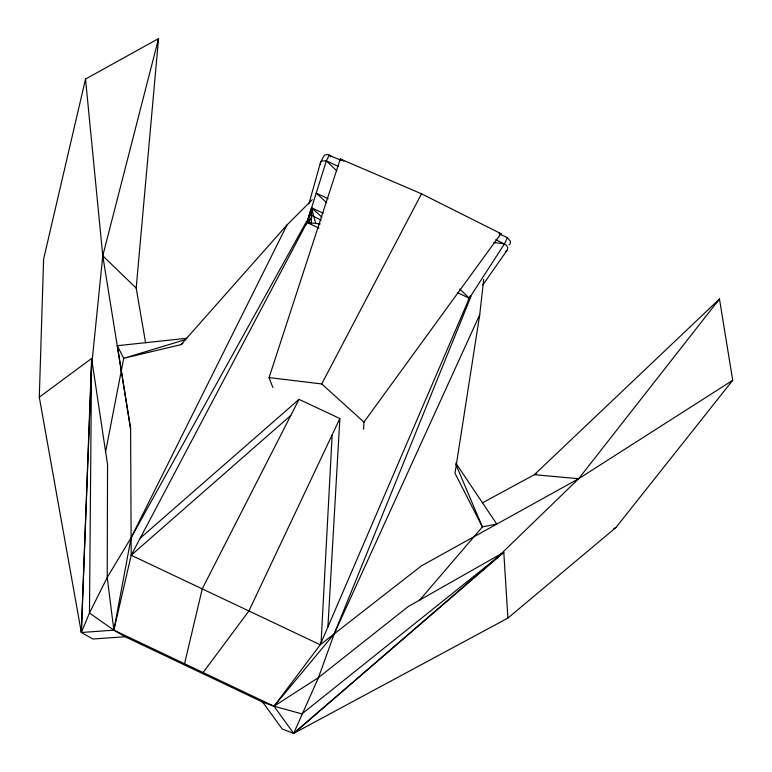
<?xml version="1.0" encoding="UTF-8"?>
<svg xmlns="http://www.w3.org/2000/svg" width="772" height="772" viewBox="0 0 772 772"><rect width="100%" height="100%" fill="white"/><g stroke="black" fill="none" stroke-linecap="round" stroke-linejoin="round"><path stroke-width="1.16" d="M320.39 164.561L320.438 162.709L323.4 156.755L324.771 155.027L327.328 154.487L341.156 160.373M262.692 702.095L282.214 728.971L293.678 733.4L507.899 618.082L503.788 552.327L301.939 713.907L274.012 706.226L262.692 702.095L125.112 636.746L92.881 638.994L81.34 632.5L39.295 397.155L43.608 259.102L85.528 79.043L158.54 38.6L136.181 288.081L145.59 342.768M309.466 217.038L309.543 214.317L326.363 160.865L329.335 154.882L330.705 156.803M311.328 222.973L311.859 209.087M363.583 429.3L363.94 422.101L500.98 233.675L421.512 193.801L340.307 158.984L269.081 377.595L272.825 387.505M321.075 642.815L332.163 434.848M327.907 626.951L339.863 418.54L248.902 610.97L203.104 672.547M482.847 284.945L507.474 249.684L507.658 247.426L506.22 245.033L495.807 239.658M157.787 42.122L158.54 38.6L102.772 255.793L91.54 366.739L81.34 632.5L113.86 630.174L274.012 706.226L293.678 733.4L503.788 552.327L408.166 606.589L318.469 677.604L274.012 706.226L320.245 644.755L470.254 295.965M419.756 600.008L482.384 526.929L454.988 473.236L479.73 314.715L483.697 279.454M125.112 636.746L113.86 630.174L131.105 537.727L287.078 224.855L312.313 199.62M105.61 451.784L123.694 358.314L117.325 345.721L186.843 338.271M39.295 397.155L91.607 358.469L89.465 613.026L113.86 630.174L131.192 555.242L130.603 428.827L117.325 345.721M184.547 663.746L202.245 588.882L299.015 399.375L339.863 418.54M308.887 203.914L320.438 162.709L321.799 160.991L326.363 160.865L338.387 166.463M306.301 224.546L311.512 207.784L323.188 213.217M311.116 212.107L311.811 210.38M470.997 296.351L334.237 633.841L318.469 677.604L293.678 733.4L497.207 557.596L578.643 478.727L719.475 298.986L732.705 380.307L615.94 527.527L507.899 618.082M479.73 314.715L334.237 633.841L274.012 706.226M468.15 300.009L504.56 243.73L507.349 237.631L499.648 234.051M311.743 212.252L307.188 221.825L308.549 222.674L311.531 217.617L307.188 221.825L310.392 211.615L311.637 212.464M269.081 377.595L321.731 383.935L421.512 193.801M732.705 380.307L578.643 478.727L421.406 565.866L320.245 644.755L131.192 555.242L308.096 220.377M306.773 221.081L131.105 537.727L107.221 577.466L89.465 613.026L81.34 632.5L91.607 358.469L107.549 464.676L107.221 577.466L113.86 630.174M716.416 302.711L719.475 298.986L534.33 474.712L578.643 478.727M185.878 339.497L123.694 358.314L180.986 344.63L287.078 224.855M509.037 244.965L510.234 243.624L510.437 241.337L507.349 237.631M505.679 251.672L507.474 249.684M140.215 538.161L299.015 399.375M131.192 555.242L290.812 415.423M180.986 344.63L182.925 343.376M482.625 502.755L536.434 473.574M613.827 528.656L615.94 527.527M320.293 223.938L306.966 222.5L318.971 228.097M493.848 242.582L504.56 243.73M498.992 233.038L500.98 233.675M328.129 198.674L316.163 193.096L326.72 202.718M457.4 292.627L469.289 298.175L459.784 289.046M309.543 214.317L321.162 220.213M340.307 158.984L343.868 161.213M321.953 217.202L311.512 207.784L315.69 223.436M321.731 383.935L363.94 422.101M326.363 160.865L336.775 170.882M85.528 79.043L102.772 255.793L136.181 288.081M455.808 463.055L496.734 524.005L482.384 526.929L455.856 464.348M102.772 255.793L130.603 428.827"/></g></svg>
